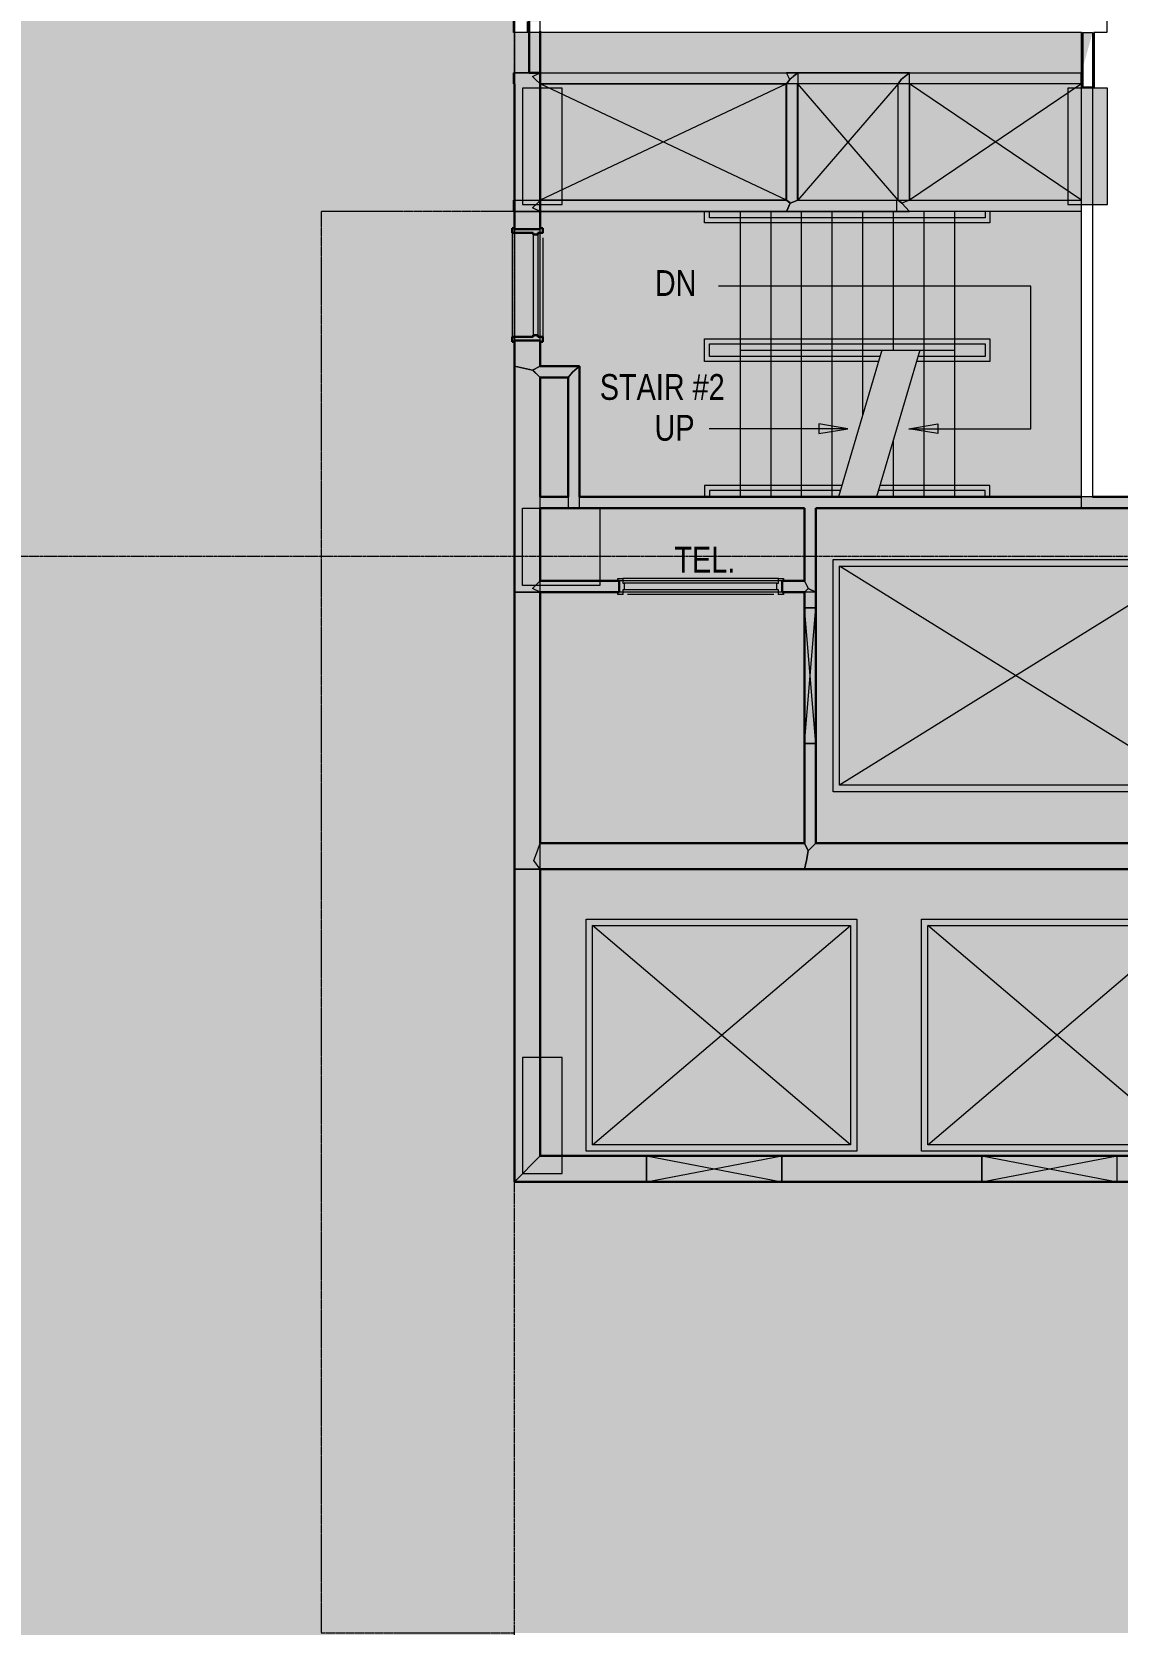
# Model space of a CAD drawing. Header units: inches. Extents: x -3744 to 107, y 238 to 2359.
# Drawn here: x -1227.5 to -890.7, y 1083.6 to 1577.6 of the extents above; entities that cross this region are included whole.
import ezdxf

# ---------------------------------------------------------------- set-up
doc = ezdxf.new("R2010")
doc.units = ezdxf.units.IN
doc.header["$MEASUREMENT"] = 0
doc.linetypes.add('IMPORT-CENTER2 _2_', pattern=[1.125, 0.75, -0.125, 0.125, -0.125])
doc.linetypes.add('IMPORT-HIDDEN4 _2_', pattern=[0.09375, 0.0625, -0.03125])
for name, color, linetype, lineweight in [('A-Anno-Bldg', 7, 'Continuous', 9), ('A-Bldg-Patt', 7, 'Continuous', 9), ('A-DETL-GENF', 92, 'Continuous', 9), ('A-DETL-THIN', 151, 'Continuous', 9), ('A-DOOR', 31, 'Continuous', 18), ('A-Flor-Evtr', 7, 'Continuous', 9), ('A-Flor-Strs-Exst', 7, 'Continuous', 9), ('A-Grid', 7, 'IMPORT-CENTER2 _2_', 9), ('A-WALL', 113, 'Continuous', 18), ('A-Wall-Bldg', 7, 'Continuous', 9), ('A-Wall-Open', 7, 'Continuous', 9), ('A-WALL-PATT', 111, 'Continuous', 18), ('core model_dwg', 8, 'Continuous', 9), ('I-WALL', 2, 'Continuous', 18)]:
    doc.layers.add(name, color=color, linetype=linetype, lineweight=lineweight)
doc.styles.add('Arial', font='arial.ttf', dxfattribs={"width": 0.8, "height": 8})

# ---------------------------------------------------------------- blocks, each defined once
blk = doc.blocks.new('Door - Double - Solid 2-V9-Level 05 RCP')
at = {"layer": 'A-DOOR', "lineweight": 9}
for p, q in [((-27.69, 1.84), (-27.69, 2.59)), ((-27.69, 2.59), (-26.19, 2.59)), ((-26.19, 2.59), (-26.06, 2.59)), ((-26.19, 2.59), (-26.19, 1.09)), ((-26.19, 1.09), (-25.69, 1.09)), ((-25.69, 1.09), (21.68, 1.09)), ((-25.69, 1.09), (-25.69, -0.91)), ((-24.69, 2.59), (20.68, 2.59)), ((21.68, -0.91), (21.68, 1.09)), ((21.68, 1.09), (22.18, 1.09)), ((22.05, 2.59), (22.18, 2.59)), ((22.18, 1.09), (22.18, 2.59)), ((22.18, 2.59), (23.68, 2.59)), ((23.68, 2.59), (23.68, 1.84)), ((-27.69, -2.41), (-27.69, -1.66)), ((-26.19, -2.41), (-27.69, -2.41)), ((-25.69, -0.91), (-26.19, -0.91)), ((-26.19, -0.91), (-26.19, -2.41)), ((-26.19, -2.41), (22.18, -2.41)), ((-25.69, -0.91), (21.68, -0.91)), ((22.18, -0.91), (21.68, -0.91)), ((22.18, -2.41), (22.18, -0.91)), ((23.68, -2.41), (22.18, -2.41)), ((23.68, -1.66), (23.68, -2.41))]:
    blk.add_line(p, q, dxfattribs=at)
blk = doc.blocks.new('Door - Single - Solid Door 3-7106579-Level 05 RCP')
at = {"layer": 'A-DOOR'}
h = blk.add_hatch(color=250, dxfattribs=at)
h.paths.add_polyline_path([(21.62, 4.09), (21.62, 4.84), (20.12, 4.84), (20.12, 3.34), (19.62, 3.34), (19.62, 1.84), (20.12, 1.84), (20.12, -4.66), (21.62, -4.66), (21.62, -3.91), (21.24, -3.91), (21.24, 4.09)], flags=0)
h.paths.add_polyline_path([(-11.63, 3.34), (-12.13, 3.34), (-12.13, 4.84), (-13.63, 4.84), (-13.63, 4.09), (-13.26, 4.09), (-13.26, -3.91), (-13.63, -3.91), (-13.63, -4.66), (-12.13, -4.66), (-12.13, 1.84), (-11.63, 1.84)], flags=0)
at = {"layer": 'A-DOOR', "color": 8, "lineweight": 30}
for p, q in [((-13.63, 4.09), (-13.63, 4.84)), ((-13.63, 4.84), (-12.13, 4.84)), ((-12.13, 4.84), (-12.13, 3.34)), ((-12.13, 3.34), (-11.63, 3.34)), ((-11.63, 1.84), (-12.13, 1.84)), ((-12.13, 1.84), (-12.13, -4.66)), ((-11.63, 3.34), (-11.63, 1.84)), ((19.62, 1.84), (19.62, 3.34)), ((19.62, 3.34), (20.12, 3.34)), ((20.12, 1.84), (19.62, 1.84)), ((20.12, 3.34), (20.12, 4.84)), ((20.12, 4.84), (21.62, 4.84)), ((20.12, -4.66), (20.12, 1.84)), ((21.62, 4.84), (21.62, 4.09)), ((-13.63, -4.66), (-13.63, -3.91)), ((-12.13, -4.66), (-13.63, -4.66)), ((21.62, -4.66), (20.12, -4.66)), ((21.62, -3.91), (21.62, -4.66))]:
    blk.add_line(p, q, dxfattribs=at)
at = {"layer": 'A-DOOR', "lineweight": 9}
for p, q in [((-12.13, 4.84), (-12.01, 4.84)), ((-11.63, 3.34), (19.62, 3.34)), ((-11.63, 1.84), (19.62, 1.84)), ((-10.63, 4.84), (20.12, 4.84)), ((-12.13, -4.66), (20.12, -4.66))]:
    blk.add_line(p, q, dxfattribs=at)
blk = doc.blocks.new('core model_dwg_24_SQ_COLUMN-V4-Level 05 RCP')
at = {"layer": 'A-Bldg-Patt'}
h = blk.add_hatch(color=256, dxfattribs=at)
h.paths.add_polyline_path([(12, 12), (12, 11.5), (-12, 11.5), (-12, 12), (7.5, 12)], flags=0)
h.paths.add_polyline_path([(7.5, -9.5), (12, -9.5), (12, -12), (-12, -12), (-12, -9.5)], flags=0)
blk.add_hatch(color=256, dxfattribs=at).paths.add_polyline_path([(-12, 11.5), (12, 11.5), (12, -9.5), (-12, -9.5)], flags=0)
at = {"layer": 'A-Wall-Bldg', "flags": 128}
blk.add_lwpolyline([(-12, -12), (12, -12), (12, 12), (-12, 12)], close=True, dxfattribs=at)
blk = doc.blocks.new('core model_dwg_1300 Eye - 5th Floor-6996771-Level 05 RCP')
at = {"layer": 'A-Anno-Bldg'}
blk.add_hatch(color=256, dxfattribs=at).paths.add_polyline_path([(-983.3, 1453), (-974.3, 1454.5), (-983.3, 1456)], flags=0)
at = {"layer": 'A-Bldg-Patt'}
for points in [[(-1069.72, 1524.13), (-1069.72, 1560.13), (-1075.22, 1560.13), (-1075.22, 1524.13), (-1071.09, 1524.13)], [(-1069.72, 1524.13), (-1062.97, 1524.13), (-1062.97, 1560.13), (-1069.72, 1560.13), (-1069.72, 1525.4)], [(-901.96, 1524.13), (-893.72, 1524.13), (-893.72, 1560.13), (-905.97, 1560.13), (-905.97, 1524.13)], [(-946.36, 1453), (-955.36, 1454.5), (-946.36, 1456)], [(-1062.97, 1223.4), (-1062.97, 1228.9), (-1069.72, 1228.9), (-1069.72, 1259.4), (-1075.22, 1259.4), (-1075.22, 1223.4)], [(-1064.74, 1228.9), (-1062.97, 1228.9), (-1062.97, 1259.4), (-1069.72, 1259.4), (-1069.72, 1228.9)]]:
    blk.add_hatch(color=256, dxfattribs=at).paths.add_polyline_path(points, flags=0)
at = {"layer": 'A-Anno-Bldg'}
for p, q in [((-974.3, 1454.5), (-1017.34, 1454.5)), ((-974.3, 1454.5), (-983.3, 1456)), ((-983.3, 1456), (-983.3, 1453)), ((-983.3, 1453), (-974.3, 1454.5))]:
    blk.add_line(p, q, dxfattribs=at)
at = {"layer": 'A-Bldg-Patt'}
for p, q in [((-993.3, 1561.47), (-1069.72, 1525.4)), ((-993.3, 1525.4), (-1069.72, 1561.47)), ((-958.7, 1561.47), (-989.8, 1525.4)), ((-958.7, 1525.4), (-989.8, 1561.47)), ((-901.83, 1561.47), (-955.2, 1525.4)), ((-901.83, 1525.4), (-955.2, 1561.47)), ((-955.36, 1454.5), (-946.36, 1456)), ((-946.36, 1453), (-955.36, 1454.5)), ((-946.36, 1456), (-946.36, 1453))]:
    blk.add_line(p, q, dxfattribs=at)
at = {"layer": 'A-Bldg-Patt', "flags": 128}
blk.add_lwpolyline([(-955.36, 1454.5), (-917.52, 1454.5), (-917.52, 1498.72), (-1014.44, 1498.72)], dxfattribs=at)
at = {"layer": 'A-Flor-Evtr'}
for p, q in [((-867.45, 1343.9), (-976.87, 1411.9)), ((-973.47, 1232.37), (-1053.47, 1300.37)), ((-869.47, 1232.37), (-949.47, 1300.37))]:
    blk.add_line(p, q, dxfattribs=at)
at = {"layer": 'A-Flor-Evtr', "flags": 128}
for points in [[(-865.45, 1413.9), (-865.45, 1341.9), (-978.87, 1341.9), (-978.87, 1413.9)], [(-971.47, 1302.37), (-971.47, 1230.37), (-1055.47, 1230.37), (-1055.47, 1302.37)], [(-867.47, 1302.37), (-867.47, 1230.37), (-951.47, 1230.37), (-951.47, 1302.37)]]:
    blk.add_lwpolyline(points, close=True, dxfattribs=at)
for points in [[(-867.45, 1411.9), (-867.45, 1343.9), (-976.87, 1343.9), (-976.87, 1411.9), (-867.45, 1411.9), (-976.87, 1343.9)], [(-1053.47, 1232.37), (-973.47, 1300.37), (-973.47, 1232.37), (-1053.47, 1232.37), (-1053.47, 1300.37), (-973.47, 1300.37)], [(-949.47, 1232.37), (-869.47, 1300.37), (-869.47, 1232.37), (-949.47, 1232.37), (-949.47, 1300.37), (-869.47, 1300.37)]]:
    blk.add_lwpolyline(points, dxfattribs=at)
at = {"layer": 'A-Flor-Strs-Exst'}
for p, q in [((-1007.72, 1521.9), (-1007.72, 1433.4)), ((-998.22, 1521.9), (-998.22, 1433.4)), ((-988.72, 1521.9), (-988.72, 1433.4)), ((-979.22, 1521.9), (-979.22, 1433.4)), ((-969.72, 1521.9), (-969.72, 1458.53)), ((-960.22, 1521.9), (-960.22, 1478.9)), ((-950.72, 1521.9), (-950.72, 1433.4)), ((-941.22, 1521.9), (-941.22, 1433.4)), ((-1007.72, 1478.9), (-941.22, 1478.9)), ((-963.69, 1478.9), (-977.15, 1433.4)), ((-951.98, 1478.9), (-965.43, 1433.4)), ((-960.22, 1451.03), (-960.22, 1433.4))]:
    blk.add_line(p, q, dxfattribs=at)
at = {"layer": 'A-Flor-Strs-Exst', "flags": 128}
for points in [[(-930.22, 1521.9), (-930.22, 1518.4), (-1018.72, 1518.4), (-1018.72, 1521.9)], [(-931.72, 1521.9), (-931.72, 1519.9), (-1017.22, 1519.9), (-1017.22, 1521.9)], [(-964.73, 1475.4), (-1018.72, 1475.4), (-1018.72, 1482.4), (-930.22, 1482.4), (-930.22, 1475.4), (-953.01, 1475.4)], [(-964.28, 1476.9), (-1017.22, 1476.9), (-1017.22, 1480.9), (-931.72, 1480.9), (-931.72, 1476.9), (-952.57, 1476.9)], [(-976.11, 1436.9), (-1018.72, 1436.9), (-1018.72, 1433.4)], [(-976.55, 1435.4), (-1017.22, 1435.4), (-1017.22, 1433.4)], [(-931.72, 1433.4), (-931.72, 1435.4), (-964.84, 1435.4)], [(-930.22, 1433.4), (-930.22, 1436.9), (-964.39, 1436.9)]]:
    blk.add_lwpolyline(points, dxfattribs=at)
at = {"layer": 'A-Grid'}
for p, q in [((-1077.72, 255.74), (-1077.72, 2341.04)), ((-193.7, 1414.9), (-3725.57, 1414.9))]:
    blk.add_line(p, q, dxfattribs=at)
at = {"layer": 'A-Wall-Bldg'}
for p, q in [((-1069.72, 1561.47), (-993.3, 1561.47)), ((-987.72, 1407.32), (-1069.72, 1407.32))]:
    blk.add_line(p, q, dxfattribs=at)
at = {"layer": 'A-Wall-Bldg', "flags": 128}
for points in [[(-1069.72, 1228.9), (-1069.72, 1317.9), (-1069.72, 1403.82), (-1069.72, 1470.4), (-1061.08, 1470.4), (-1061.08, 1429.9), (-1057.58, 1429.9), (-1057.58, 1473.9), (-1069.72, 1473.9), (-1069.72, 1521.9), (-1069.72, 1564.97), (-1069.72, 1696.15), (-717.72, 1696.15), (-717.72, 1708.15), (-1069.72, 1708.15), (-1069.72, 1762.15), (-717.72, 1762.15), (-717.72, 1774.15), (-1077.72, 1774.15), (-1077.72, 1708.15)], [(-1077.72, 1708.15), (-1077.72, 1564.97), (-1077.72, 1521.9), (-1077.72, 1473.9), (-1077.72, 1403.82), (-1077.72, 1317.9), (-1077.72, 1220.9), (-1036.72, 1220.9), (-1036.72, 1228.9), (-1069.72, 1228.9)], [(-1069.72, 1564.97), (-989.8, 1564.97), (-989.8, 1525.4), (-958.7, 1525.4), (-958.7, 1561.47), (-993.3, 1561.47), (-993.3, 1525.4), (-1069.72, 1525.4)], [(-955.2, 1525.4), (-955.2, 1564.97), (-993.3, 1564.97)], [(-1069.72, 1521.9), (-993.3, 1521.9), (-955.2, 1521.9)], [(-1069.72, 1317.9), (-987.72, 1317.9), (-850.72, 1317.9), (-850.72, 1259.4), (-847.22, 1259.4), (-847.22, 1223.4), (-859.47, 1223.4), (-859.47, 1259.4), (-847.22, 1259.4), (-847.22, 1317.9), (-847.22, 1429.9), (-850.72, 1429.9), (-850.72, 1325.9), (-984.22, 1325.9), (-984.22, 1356.9)], [(-987.72, 1403.82), (-987.72, 1398.9), (-984.22, 1398.9), (-984.22, 1403.82), (-1069.72, 1403.82)], [(-984.22, 1356.9), (-987.72, 1356.9), (-987.72, 1325.9), (-1069.72, 1325.9)]]:
    blk.add_lwpolyline(points, dxfattribs=at)
for points in [[(-1062.97, 1560.13), (-1075.22, 1560.13), (-1075.22, 1524.13), (-1062.97, 1524.13)], [(-893.72, 1560.13), (-905.97, 1560.13), (-905.97, 1524.13), (-893.72, 1524.13)], [(-1062.97, 1259.4), (-1075.22, 1259.4), (-1075.22, 1223.4), (-1062.97, 1223.4)], [(-994.72, 1228.9), (-994.72, 1220.9), (-932.72, 1220.9), (-932.72, 1228.9)]]:
    blk.add_lwpolyline(points, close=True, dxfattribs=at)
at = {"layer": 'A-Wall-Bldg', "linetype": 'IMPORT-HIDDEN4 _2_', "flags": 128}
blk.add_lwpolyline([(-1077.72, 1521.9), (-1137.72, 1521.9), (-1137.72, 1080.9), (-1077.72, 1080.9)], dxfattribs=at)
at = {"layer": 'A-Wall-Open'}
for p, q in [((-987.72, 1398.9), (-987.72, 1356.9)), ((-994.72, 1220.9), (-1036.72, 1220.9)), ((-890.72, 1220.9), (-932.72, 1220.9))]:
    blk.add_line(p, q, dxfattribs=at)
at = {"layer": 'A-Wall-Open', "flags": 128}
for points in [[(-984.22, 1356.9), (-987.72, 1398.9), (-984.22, 1398.9), (-984.22, 1356.9), (-987.72, 1356.9), (-984.22, 1398.9)], [(-1036.72, 1228.9), (-994.72, 1220.9), (-994.72, 1228.9), (-1036.72, 1228.9), (-1036.72, 1220.9), (-994.72, 1228.9)], [(-932.72, 1228.9), (-890.72, 1220.9), (-890.72, 1228.9), (-932.72, 1228.9), (-932.72, 1220.9), (-890.72, 1228.9)]]:
    blk.add_lwpolyline(points, dxfattribs=at)
at = {"layer": 'A-WALL-PATT', "color": 7, "lineweight": 9}
for p, q in [((-1036.72, 1228.9), (-1036.72, 1220.9)), ((-994.72, 1220.9), (-994.72, 1228.9)), ((-932.72, 1228.9), (-932.72, 1220.9))]:
    blk.add_line(p, q, dxfattribs=at)
at = {"layer": 'A-WALL-PATT', "color": 7, "lineweight": 9, "flags": 128}
for points in [[(-1069.72, 1561.47), (-1071.16, 1562.89), (-1072.09, 1563.8), (-1069.72, 1564.97), (-1071.38, 1564.97), (-1077.72, 1564.97), (-1069.72, 1564.97)], [(-993.3, 1561.47), (-992.32, 1562.89), (-992.14, 1563.04), (-989.8, 1564.97), (-991.22, 1563.8), (-992.32, 1562.89), (-993.3, 1561.47), (-992.32, 1562.89), (-993.3, 1564.97)], [(-958.7, 1561.47), (-957.72, 1562.89), (-957.53, 1563.04), (-955.2, 1564.97), (-957.72, 1562.89), (-958.7, 1561.47)], [(-1069.72, 1521.9), (-1072.09, 1523.06), (-1070.61, 1524.52), (-1069.72, 1525.4)], [(-955.2, 1525.4), (-957.53, 1524.52), (-957.72, 1524.66), (-958.7, 1525.4), (-957.53, 1524.52), (-955.2, 1521.9)], [(-1057.58, 1429.9), (-1059.77, 1429.9), (-1061.08, 1429.9)], [(-1069.72, 1403.82), (-1077.72, 1403.82), (-1072.09, 1403.82), (-1069.72, 1403.82), (-1072.09, 1404.99), (-1069.72, 1407.32)], [(-987.72, 1407.32), (-986.61, 1404.99), (-984.22, 1403.82), (-986.61, 1404.99), (-987.72, 1403.82)], [(-984.22, 1398.9), (-986.61, 1398.9), (-987.72, 1398.9)], [(-987.72, 1356.9), (-986.55, 1356.9), (-984.22, 1356.9)], [(-1069.72, 1317.9), (-1077.72, 1317.9), (-1069.72, 1317.9), (-1071.72, 1320.56), (-1070.61, 1323.52), (-1069.72, 1325.9)]]:
    blk.add_lwpolyline(points, dxfattribs=at)
for points in [[(-1072.09, 1521.9), (-1069.72, 1521.9), (-1077.72, 1521.9)], [(-992.14, 1524.52), (-989.8, 1525.4), (-992.14, 1524.52), (-992.32, 1524.66), (-993.3, 1525.4), (-992.14, 1524.52), (-992.79, 1523.06), (-993.3, 1521.9)], [(-1072.09, 1472.73), (-1069.72, 1470.4), (-1071.41, 1472.06), (-1072.09, 1472.73), (-1069.72, 1473.9), (-1072.09, 1472.73), (-1077.72, 1473.9)], [(-1058.97, 1472.73), (-1059.77, 1472.06), (-1061.08, 1470.4), (-1059.77, 1472.06), (-1057.58, 1473.9)], [(-987.16, 1320.56), (-986.55, 1323.52), (-984.22, 1325.9), (-986.55, 1323.52), (-987.72, 1325.9), (-986.55, 1323.52), (-987.16, 1320.56), (-987.72, 1317.9)], [(-1069.72, 1228.9), (-1077.72, 1220.9)]]:
    blk.add_lwpolyline(points, close=True, dxfattribs=at)
at = {"extrusion": (0, 0, -1), "zscale": -1, "rotation": 180}
blk.add_blockref('core model_dwg_24_SQ_COLUMN-V4-Level 05 RCP', (1063.22, 1417.9), dxfattribs=at)
at = {"layer": 'A-Anno-Bldg', "char_height": 8, "line_spacing_factor": 0.941778, "style": 'Arial'}
for s, insert, width, attachment_point in [('DN', (-1027.72, 1503.71), 15.2784, 2), ('STAIR #2', (-1031.88, 1471.47), 45.8352, 2), ('UP', (-1021.84, 1458.8), 14.6908, 3), ('TEL.', (-1018.65, 1417.9), 22.3299, 2)]:
    blk.add_mtext(s, dxfattribs=dict(at, insert=insert, width=width, attachment_point=attachment_point))
blk = doc.blocks.new('core model_dwg-6996768-Level 05 RCP')
blk.add_blockref('core model_dwg_1300 Eye - 5th Floor-6996771-Level 05 RCP', (0, 0))

msp = doc.modelspace()

# ---------------------------------------------------------------- hatches: boundary and pattern name
at = {"layer": 'A-DETL-GENF'}
h = msp.add_hatch(color=9, dxfattribs=at)
h.paths.add_polyline_path([(17.53, 364.9), (17.53, 682.08), (1.53, 682.08), (1.53, 699.9), (-11.09, 699.9), (-11.09, 723.9), (1.53, 723.9), (1.53, 741.71), (17.53, 741.71), (17.53, 1043.71), (-295.09, 1043.71), (-295.09, 1026.58), (-295.24, 1026.23), (-295.59, 1026.08), (-336.59, 1026.08), (-336.59, 1010.58), (-367.41, 1010.58), (-367.41, 1041.58), (-352.09, 1041.58), (-352.09, 1083.08), (-334.47, 1083.08), (-334.47, 1325.08), (-350.47, 1325.08), (-350.47, 1342.9), (-363.09, 1342.9), (-363.09, 1366.9), (-350.47, 1366.9), (-350.47, 1384.71), (-334.47, 1384.71), (-334.47, 1685.08), (-350.47, 1685.08), (-350.47, 1702.9), (-363.09, 1702.9), (-363.09, 1726.9), (-350.47, 1726.9), (-350.47, 1744.71), (-334.47, 1744.71), (-334.47, 2045.08), (-350.47, 2045.08), (-350.47, 2067.08), (-364.09, 2067.08), (-364.09, 2080.71), (-387.53, 2080.71), (-387.53, 2096.71), (-687.9, 2096.71), (-687.9, 2080.71), (-705.72, 2080.71), (-705.72, 2068.08), (-729.72, 2068.08), (-729.72, 2080.71), (-747.53, 2080.71), (-747.53, 2096.71), (-1047.9, 2096.71), (-1047.9, 2080.71), (-1065.72, 2080.71), (-1065.72, 2068.08), (-1089.72, 2068.08), (-1089.72, 2080.71), (-1107.53, 2080.71), (-1107.53, 2096.71), (-1414.47, 2096.71), (-1414.47, 2080.71), (-1437.9, 2080.71), (-1437.9, 2061.08), (-1467.53, 2061.08), (-1467.53, 1854.9), (-2127.9, 1854.9), (-2127.9, 2061.08), (-2157.53, 2061.08), (-2157.53, 2080.71), (-2180.97, 2080.71), (-2180.97, 2096.71), (-2487.9, 2096.71), (-2487.9, 2080.71), (-2505.72, 2080.71), (-2505.72, 2068.08), (-2529.72, 2068.08), (-2529.72, 2080.71), (-2547.53, 2080.71), (-2547.53, 2096.71), (-2860.09, 2096.71), (-2860.09, 2260.21), (-3613.29, 2260.21), (-3613.29, 1886.27), (-3565.29, 1886.27), (-3565.29, 1702.15), (-3538.29, 1702.15), (-3538.29, 1641.65), (-3565.29, 1641.65), (-3565.29, 1462.15), (-3538.29, 1462.15), (-3538.29, 1401.65), (-3565.29, 1401.65), (-3565.29, 1222.15), (-3538.29, 1222.15), (-3538.29, 1161.65), (-3565.29, 1161.65), (-3565.29, 982.15), (-3538.29, 982.15), (-3538.29, 921.65), (-3565.29, 921.65), (-3565.29, 737.52), (-3613.29, 737.52), (-3613.29, 364.9), (-3212.09, 364.9), (-3212.09, 412.9), (-3027.97, 412.9), (-3027.97, 439.9), (-2967.47, 439.9), (-2967.47, 412.9), (-2787.97, 412.9), (-2787.97, 439.9), (-2727.47, 439.9), (-2727.47, 412.9), (-2547.97, 412.9), (-2547.97, 439.9), (-2487.47, 439.9), (-2487.47, 412.9), (-2307.97, 412.9), (-2307.97, 439.9), (-2247.47, 439.9), (-2247.47, 412.9), (-2067.97, 412.9), (-2067.97, 439.9), (-2007.47, 439.9), (-2007.47, 412.9), (-1827.97, 412.9), (-1827.97, 439.9), (-1767.47, 439.9), (-1767.47, 412.9), (-1587.97, 412.9), (-1587.97, 439.9), (-1527.47, 439.9), (-1527.47, 412.9), (-1347.97, 412.9), (-1347.97, 439.9), (-1287.47, 439.9), (-1287.47, 412.9), (-1107.97, 412.9), (-1107.97, 439.9), (-1047.47, 439.9), (-1047.47, 412.9), (-867.97, 412.9), (-867.97, 439.9), (-807.47, 439.9), (-807.47, 412.9), (-627.97, 412.9), (-627.97, 439.9), (-567.47, 439.9), (-567.47, 412.9), (-383.34, 412.9), (-383.34, 364.9), (13.03, 364.9)], flags=0)
h.paths.add_polyline_path([(-3584.77, 369.4), (-3608.77, 369.4), (-3608.77, 393.4), (-3584.77, 393.4)], flags=0)
h.paths.add_polyline_path([(-10.97, 376.27), (-10.97, 400.27), (13.03, 400.27), (13.03, 376.27), (1.53, 376.27)], flags=0)
h.paths.add_polyline_path([(-345.72, 378.52), (-369.72, 378.52), (-369.72, 429.9), (-345.72, 429.9), (-345.72, 408.39)], flags=0)
h.paths.add_polyline_path([(-3225.72, 378.52), (-3249.72, 378.52), (-3249.72, 429.9), (-3225.72, 429.9), (-3225.72, 386.17)], flags=0)
h.paths.add_polyline_path([(-3548.29, 699.9), (-3599.66, 699.9), (-3599.66, 723.9), (-3548.29, 723.9), (-3548.29, 714.95)], flags=0)
h.paths.add_polyline_path([(-354.98, 778.9), (-369.72, 778.9), (-369.72, 802.9), (-345.72, 802.9), (-345.72, 778.9)], flags=0)
h.paths.add_polyline_path([(-741.72, 778.9), (-741.72, 802.9), (-717.72, 802.9), (-717.72, 778.9)], flags=0)
h.paths.add_polyline_path([(-1545.72, 778.9), (-1569.72, 778.9), (-1569.72, 802.9), (-1545.72, 802.9)], flags=0)
h.paths.add_polyline_path([(-1809.72, 778.9), (-1809.72, 802.9), (-1785.72, 802.9), (-1785.72, 778.9)], flags=0)
h.paths.add_polyline_path([(-1321.72, 778.9), (-1321.72, 802.9), (-1297.72, 802.9), (-1297.72, 778.9)], flags=0)
h.paths.add_polyline_path([(-1069.72, 778.9), (-1077.72, 778.9), (-1077.72, 802.9), (-1053.72, 802.9), (-1053.72, 778.9)], flags=0)
h.paths.add_polyline_path([(-2517.72, 778.9), (-2541.72, 778.9), (-2541.72, 802.9), (-2517.72, 802.9)], flags=0)
h.paths.add_polyline_path([(-2853.72, 778.9), (-2877.72, 778.9), (-2877.72, 802.9), (-2853.72, 802.9)], flags=0)
h.paths.add_polyline_path([(-2297.72, 778.9), (-2297.72, 802.9), (-2273.72, 802.9), (-2273.72, 778.9)], flags=0)
h.paths.add_polyline_path([(-2025.72, 778.9), (-2049.72, 778.9), (-2049.72, 802.9), (-2025.72, 802.9)], flags=0)
h.paths.add_polyline_path([(-3187.97, 778.9), (-3211.97, 778.9), (-3211.97, 802.9), (-3187.97, 802.9)], flags=0)
h.paths.add_polyline_path([(-759.08, 941.4), (-874.86, 941.4), (-874.86, 965.4), (-1077.72, 965.4), (-1077.72, 1080.9), (-717.72, 1080.9), (-717.72, 941.4), (-745.22, 941.4)], flags=0)
h.paths.add_polyline_path([(-2850.22, 941.4), (-2877.72, 941.4), (-2877.72, 1015.27), (-2878.47, 1015.27), (-2878.47, 1016.77), (-2876.97, 1016.77), (-2876.97, 1017.27), (-2875.47, 1017.27), (-2875.47, 1016.77), (-2873.47, 1016.77), (-2873.47, 1015.27), (-2874.22, 1015.27), (-2874.22, 1012.9), (-2850.22, 1012.9), (-2850.22, 988.9), (-2874.22, 988.9), (-2874.22, 944.9), (-2748.22, 944.9), (-2748.22, 1072.9), (-2874.22, 1072.9), (-2874.22, 1054.52), (-2873.47, 1054.52), (-2873.47, 1053.02), (-2875.47, 1053.02), (-2875.47, 1052.52), (-2876.97, 1052.52), (-2876.97, 1053.02), (-2878.47, 1053.02), (-2878.47, 1054.52), (-2877.72, 1054.52), (-2877.72, 1080.9), (-2517.72, 1080.9), (-2517.72, 941.4), (-2748.22, 941.4)], flags=0)
h.paths.add_polyline_path([(-759.08, 944.9), (-721.22, 944.9), (-721.22, 988.9), (-745.22, 988.9), (-745.22, 1012.9), (-721.22, 1012.9), (-721.22, 1077.4), (-1062.97, 1077.4), (-1062.97, 1042.4), (-1065.72, 1042.4), (-1065.72, 1003.9), (-1062.97, 1003.9), (-1062.97, 977.4), (-859.47, 977.4), (-859.47, 981.15), (-847.22, 981.15), (-847.22, 945.15), (-859.47, 945.15), (-859.47, 965.4), (-871.36, 965.4), (-871.36, 944.9), (-847.22, 944.9)], flags=0)
h.paths.add_polyline_path([(-2541.72, 944.9), (-2529.72, 944.9), (-2529.72, 967.9), (-2532.47, 967.9), (-2532.47, 972.4), (-2735.97, 972.4), (-2735.97, 945.15), (-2736.22, 945.15), (-2736.22, 944.9), (-2735.97, 944.9)], flags=0)
h.paths.add_polyline_path([(-2735.97, 975.9), (-2532.47, 975.9), (-2532.47, 1003.9), (-2529.72, 1003.9), (-2529.72, 1042.4), (-2532.47, 1042.4), (-2532.47, 1072.9), (-2735.97, 1072.9), (-2735.97, 1036.9), (-2736.22, 1036.9), (-2736.22, 981.15), (-2735.97, 981.15)], flags=0)
h.paths.add_polyline_path([(-1297.72, 1012.9), (-1321.72, 1012.9), (-1321.72, 1036.9), (-1297.72, 1036.9)], flags=0)
h.paths.add_polyline_path([(-1.41, 1013.9), (-10.97, 1013.9), (-10.97, 1037.9), (13.03, 1037.9), (13.03, 1013.9), (1.53, 1013.9)], flags=0)
h.paths.add_polyline_path([(-1809.72, 1018.9), (-1809.72, 1042.9), (-1785.72, 1042.9), (-1785.72, 1018.9)], flags=0)
h.paths.add_polyline_path([(-2289.72, 1018.9), (-2289.72, 1042.9), (-2265.72, 1042.9), (-2265.72, 1018.9), (-2273.72, 1018.9)], flags=0)
h.paths.add_polyline_path([(-1545.72, 1018.9), (-1569.72, 1018.9), (-1569.72, 1042.9), (-1545.72, 1042.9)], flags=0)
h.paths.add_polyline_path([(-2049.72, 1018.9), (-2049.72, 1042.9), (-2025.72, 1042.9), (-2025.72, 1018.9)], flags=0)
h.paths.add_polyline_path([(-3187.97, 1018.9), (-3211.97, 1018.9), (-3211.97, 1042.9), (-3187.97, 1042.9)], flags=0)
h.paths.add_polyline_path([(-859.47, 1036.9), (-859.47, 1072.9), (-847.22, 1072.9), (-847.22, 1036.9)], flags=0)
h.paths.add_polyline_path([(-1069.72, 1561.47), (-1069.72, 1560.13), (-1062.97, 1560.13), (-1062.97, 1524.13), (-1069.72, 1524.13), (-1069.72, 1522.23), (-1077.72, 1521.91), (-1077.72, 1561.47), (-1073.22, 1561.47)], flags=0)
h.paths.add_polyline_path([(-1069.72, 1564.97), (-901.83, 1564.97), (-901.83, 1577.4), (-1069.72, 1577.4), (-1069.72, 1570.4)], flags=0)
h.paths.add_polyline_path([(-721.22, 1228.9), (-721.22, 1233.65), (-717.72, 1233.65), (-717.72, 1228.9)], flags=0)
h.paths.add_polyline_path([(-859.47, 1220.9), (-1077.72, 1220.9), (-1077.72, 1481.52), (-1078.47, 1481.52), (-1078.47, 1483.02), (-1071.97, 1483.02), (-1071.97, 1483.52), (-1070.47, 1483.52), (-1070.47, 1483.02), (-1068.97, 1483.02), (-1068.97, 1481.52), (-1069.72, 1481.52), (-1069.72, 1473.9), (-1057.58, 1473.9), (-1057.58, 1433.4), (-901.83, 1433.4), (-901.83, 1524.13), (-905.97, 1524.13), (-905.97, 1560.13), (-901.83, 1560.13), (-901.83, 1561.47), (-1069.72, 1561.47), (-1069.72, 1564.97), (-1073.22, 1564.97), (-1073.22, 1577.4), (-1078.08, 1577.4), (-1078.08, 1708.15), (-1075.22, 1708.15), (-1075.22, 1744.15), (-1062.97, 1744.15), (-1062.97, 1708.15), (-732.47, 1708.15), (-732.47, 1744.15), (-720.22, 1744.15), (-720.22, 1708.15), (-717.72, 1708.15), (-717.72, 1429.9), (-733.72, 1429.9), (-733.72, 1387.9), (-717.72, 1387.9), (-717.72, 1379.65), (-721.22, 1379.65), (-721.22, 1384.4), (-752.72, 1384.4), (-752.72, 1348.4), (-721.22, 1348.4), (-721.22, 1353.15), (-717.72, 1353.15), (-717.72, 1272.15), (-721.22, 1272.15), (-721.22, 1275.15), (-756.22, 1275.15), (-756.22, 1429.9), (-847.22, 1429.9), (-847.22, 1228.9), (-721.22, 1228.9), (-721.22, 1220.9), (-847.22, 1220.9)], flags=0)
h.paths.add_polyline_path([(-2612.35, 1220.9), (-2877.72, 1220.9), (-2877.72, 1233.27), (-2878.47, 1233.27), (-2878.47, 1234.77), (-2876.47, 1234.77), (-2876.47, 1235.27), (-2874.97, 1235.27), (-2874.97, 1234.77), (-2873.47, 1234.77), (-2873.47, 1233.27), (-2874.22, 1233.27), (-2874.22, 1228.9), (-2748.22, 1228.9), (-2748.22, 1419.9), (-2839.22, 1419.9), (-2839.22, 1275.15), (-2874.22, 1275.15), (-2874.22, 1272.52), (-2873.47, 1272.52), (-2873.47, 1271.02), (-2874.97, 1271.02), (-2874.97, 1270.52), (-2876.47, 1270.52), (-2876.47, 1271.02), (-2878.47, 1271.02), (-2878.47, 1272.52), (-2877.72, 1272.52), (-2877.72, 1352.77), (-2878.47, 1352.77), (-2878.47, 1354.27), (-2876.97, 1354.27), (-2876.97, 1354.77), (-2875.47, 1354.77), (-2875.47, 1354.27), (-2873.47, 1354.27), (-2873.47, 1352.77), (-2874.22, 1352.77), (-2874.22, 1348.4), (-2842.72, 1348.4), (-2842.72, 1384.4), (-2874.22, 1384.4), (-2874.22, 1380.02), (-2873.47, 1380.02), (-2873.47, 1378.52), (-2875.47, 1378.52), (-2875.47, 1378.02), (-2876.97, 1378.02), (-2876.97, 1378.52), (-2878.47, 1378.52), (-2878.47, 1380.02), (-2877.72, 1380.02), (-2877.72, 1387.9), (-2861.72, 1387.9), (-2861.72, 1429.9), (-2877.72, 1429.9), (-2877.72, 1566.27), (-2878.47, 1566.27), (-2878.47, 1567.77), (-2877.72, 1567.77), (-2877.72, 1604.02), (-2878.47, 1604.02), (-2878.47, 1605.52), (-2877.72, 1605.52), (-2877.72, 1652.52), (-2878.47, 1652.52), (-2878.47, 1654.02), (-2877.72, 1654.02), (-2877.72, 1690.27), (-2878.47, 1690.27), (-2878.47, 1691.77), (-2877.72, 1691.77), (-2877.72, 1788.15), (-2517.72, 1788.15), (-2517.72, 1517.52), (-2516.97, 1517.52), (-2516.97, 1516.02), (-2523.47, 1516.02), (-2523.47, 1515.52), (-2524.97, 1515.52), (-2524.97, 1516.02), (-2526.47, 1516.02), (-2526.47, 1517.52), (-2525.72, 1517.52), (-2525.72, 1521.9), (-2693.6, 1521.9), (-2693.6, 1433.4), (-2537.85, 1433.4), (-2537.85, 1473.9), (-2525.72, 1473.9), (-2525.72, 1478.27), (-2526.47, 1478.27), (-2526.47, 1479.77), (-2524.97, 1479.77), (-2524.97, 1480.27), (-2523.47, 1480.27), (-2523.47, 1479.77), (-2516.97, 1479.77), (-2516.97, 1478.27), (-2517.72, 1478.27), (-2517.72, 1393.19), (-2516.97, 1393.19), (-2516.97, 1391.69), (-2518.47, 1391.69), (-2518.47, 1391.19), (-2519.97, 1391.19), (-2519.97, 1391.69), (-2526.47, 1391.69), (-2526.47, 1393.19), (-2525.72, 1393.19), (-2525.72, 1403.82), (-2549.78, 1403.82), (-2549.78, 1403.07), (-2551.28, 1403.07), (-2551.28, 1404.57), (-2551.78, 1404.57), (-2551.78, 1406.57), (-2551.28, 1406.57), (-2551.28, 1408.07), (-2549.78, 1408.07), (-2549.78, 1407.32), (-2544.72, 1407.32), (-2544.72, 1429.4), (-2544.22, 1429.4), (-2544.22, 1429.9), (-2607.72, 1429.9), (-2607.72, 1407.32), (-2601.15, 1407.32), (-2601.15, 1408.07), (-2599.65, 1408.07), (-2599.65, 1406.57), (-2599.15, 1406.57), (-2599.15, 1404.57), (-2599.65, 1404.57), (-2599.65, 1403.07), (-2601.15, 1403.07), (-2601.15, 1403.82), (-2607.72, 1403.82), (-2607.72, 1325.9), (-2525.72, 1325.9), (-2525.72, 1353.94), (-2526.47, 1353.94), (-2526.47, 1355.44), (-2519.97, 1355.44), (-2519.97, 1355.94), (-2518.47, 1355.94), (-2518.47, 1355.44), (-2516.97, 1355.44), (-2516.97, 1353.94), (-2517.72, 1353.94), (-2517.72, 1220.9), (-2529.72, 1220.9)], flags=0)
h.paths.add_polyline_path([(-2612.35, 1228.9), (-2532.47, 1228.9), (-2532.47, 1259.4), (-2525.72, 1259.4), (-2525.72, 1317.9), (-2744.72, 1317.9), (-2744.72, 1259.4), (-2735.97, 1259.4), (-2735.97, 1228.9), (-2693.6, 1228.9)], flags=0)
h.paths.add_polyline_path([(-859.47, 1228.9), (-859.47, 1259.4), (-850.72, 1259.4), (-850.72, 1317.9), (-1069.72, 1317.9), (-1069.72, 1259.4), (-1062.97, 1259.4), (-1062.97, 1228.9), (-901.83, 1228.9)], flags=0)
h.paths.add_polyline_path([(-745.61, 1287.4), (-721.22, 1287.4), (-721.22, 1344.9), (-752.72, 1344.9), (-752.72, 1287.4)], flags=0)
h.paths.add_polyline_path([(-2874.22, 1287.4), (-2842.72, 1287.4), (-2842.72, 1344.9), (-2874.22, 1344.9), (-2874.22, 1298.39)], flags=0)
h.paths.add_polyline_path([(-2693.6, 1325.9), (-2611.22, 1325.9), (-2611.22, 1429.9), (-2711.12, 1429.9), (-2711.12, 1417.65), (-2744.72, 1417.65), (-2744.72, 1325.9), (-2695.35, 1325.9)], flags=0)
h.paths.add_polyline_path([(-994.65, 1325.9), (-987.72, 1325.9), (-987.72, 1403.82), (-994.65, 1403.82), (-994.65, 1407.32), (-987.72, 1407.32), (-987.72, 1429.9), (-1051.22, 1429.9), (-1051.22, 1407.32), (-1045.28, 1407.32), (-1045.28, 1403.82), (-1069.72, 1403.82), (-1069.72, 1325.9), (-995.91, 1325.9)], flags=0)
h.paths.add_polyline_path([(-850.72, 1325.9), (-850.72, 1417.65), (-884.31, 1417.65), (-884.31, 1429.9), (-984.22, 1429.9), (-984.22, 1325.9), (-851.19, 1325.9)], flags=0)
h.paths.add_polyline_path([(-752.72, 1387.9), (-737.22, 1387.9), (-737.22, 1429.9), (-752.72, 1429.9), (-752.72, 1423.9), (-742.14, 1423.9), (-742.14, 1405.9), (-752.72, 1405.9), (-752.72, 1391.29)], flags=0)
h.paths.add_polyline_path([(-2842.72, 1387.9), (-2842.72, 1405.9), (-2853.29, 1405.9), (-2853.29, 1423.9), (-2842.72, 1423.9), (-2842.72, 1429.9), (-2858.22, 1429.9), (-2858.22, 1387.9), (-2853.29, 1387.9)], flags=0)
h.paths.add_polyline_path([(-1461.72, 1402.9), (-1461.72, 1426.9), (-1437.72, 1426.9), (-1437.72, 1402.9)], flags=0)
h.paths.add_polyline_path([(-2133.53, 1402.9), (-2157.53, 1402.9), (-2157.53, 1426.9), (-2133.53, 1426.9)], flags=0)
h.paths.add_polyline_path([(-1785.72, 1402.9), (-1809.72, 1402.9), (-1809.72, 1426.9), (-1785.72, 1426.9)], flags=0)
h.paths.add_polyline_path([(-3211.97, 1402.9), (-3211.97, 1426.9), (-3187.97, 1426.9), (-3187.97, 1402.9)], flags=0)
h.paths.add_polyline_path([(-2839.22, 1423.4), (-2748.22, 1423.4), (-2748.22, 1429.9), (-2839.22, 1429.9)], flags=0)
h.paths.add_polyline_path([(-2525.72, 1433.4), (-2525.72, 1470.4), (-2534.35, 1470.4), (-2534.35, 1433.4), (-2526.47, 1433.4)], flags=0)
h.paths.add_polyline_path([(-1069.72, 1433.4), (-1061.08, 1433.4), (-1061.08, 1470.4), (-1069.72, 1470.4), (-1069.72, 1434.01)], flags=0)
h.paths.add_polyline_path([(-1071.97, 1514.77), (-1071.97, 1515.27), (-1078.47, 1515.27), (-1078.47, 1516.77), (-1077.72, 1516.77), (-1077.72, 1521.9), (-1069.72, 1521.9), (-1069.72, 1516.77), (-1068.97, 1516.77), (-1068.97, 1515.27), (-1070.47, 1515.27), (-1070.47, 1514.77)], flags=0)
h.paths.add_polyline_path([(-2689.47, 1525.4), (-2640.23, 1525.4), (-2640.23, 1561.47), (-2693.6, 1561.47), (-2693.6, 1560.13), (-2689.47, 1560.13)], flags=0)
h.paths.add_polyline_path([(-2532.47, 1525.4), (-2532.47, 1560.13), (-2525.72, 1560.13), (-2525.72, 1561.47), (-2602.12, 1561.47), (-2602.12, 1525.4), (-2535.72, 1525.4)], flags=0)
h.paths.add_polyline_path([(-2605.62, 1525.4), (-2605.62, 1561.47), (-2636.73, 1561.47), (-2636.73, 1525.4), (-2612.35, 1525.4)], flags=0)
h.paths.add_polyline_path([(-2596.47, 1564.97), (-2525.72, 1564.97), (-2525.72, 1577.9), (-2693.6, 1577.9), (-2693.6, 1564.97), (-2602.12, 1564.97)], flags=0)
h.paths.add_polyline_path([(-2532.47, 1708.15), (-2532.47, 1744.15), (-2525.72, 1744.15), (-2525.72, 1776.15), (-2874.22, 1776.15), (-2874.22, 1744.15), (-2862.97, 1744.15), (-2862.97, 1708.15), (-2535.72, 1708.15)], flags=0)
h.paths.add_polyline_path([(-3187.97, 1738.9), (-3211.97, 1738.9), (-3211.97, 1762.9), (-3187.97, 1762.9)], flags=0)
h.paths.add_polyline_path([(-2157.53, 1793.9), (-2157.53, 1817.9), (-2133.53, 1817.9), (-2133.53, 1793.9)], flags=0)
h.paths.add_polyline_path([(-1785.72, 1793.9), (-1809.72, 1793.9), (-1809.72, 1817.9), (-1785.72, 1817.9)], flags=0)
h.paths.add_polyline_path([(-1461.72, 1793.9), (-1461.9, 1793.9), (-1461.9, 1817.9), (-1437.9, 1817.9), (-1437.9, 1793.9)], flags=0)
h.paths.add_polyline_path([(-3565.29, 1899.9), (-3599.66, 1899.9), (-3599.66, 1923.9), (-3548.29, 1923.9), (-3548.29, 1899.9)], flags=0)
h.paths.add_polyline_path([(-2865.66, 2067.08), (-2889.66, 2067.08), (-2889.66, 2091.08), (-2865.66, 2091.08), (-2865.66, 2080.71)], flags=0)
h.paths.add_polyline_path([(-3187.97, 2067.08), (-3211.97, 2067.08), (-3211.97, 2091.08), (-3187.97, 2091.08)], flags=0)
h.paths.add_polyline_path([(-3211.97, 2231.21), (-3211.97, 2255.21), (-3187.97, 2255.21), (-3187.97, 2231.21)], flags=0)
h.paths.add_polyline_path([(-3584.47, 2231.71), (-3608.47, 2231.71), (-3608.47, 2255.71), (-3584.47, 2255.71), (-3584.47, 2253.95)], flags=0)
h.paths.add_polyline_path([(-2889.66, 2234.71), (-2889.72, 2234.71), (-2889.72, 2258.71), (-2865.72, 2258.71), (-2865.72, 2234.71), (-2877.11, 2234.71)], flags=0)
at = {"layer": 'A-WALL-PATT', "lineweight": 9}
h = msp.add_hatch(color=7, dxfattribs=at)
h.paths.add_polyline_path([(-1069.72, 1564.97), (-1069.72, 1577.4), (-1070.57, 1577.4), (-1070.56, 1577.43), (-1073.22, 1577.4), (-1073.22, 1564.97)], flags=0)
h.paths.add_polyline_path([(-1069.83, 1580.86), (-1069.82, 1580.9), (-1069.72, 1580.9), (-1069.72, 1696.15), (-1073.22, 1696.15), (-1073.22, 1580.89)], flags=0)
h = msp.add_hatch(color=7, dxfattribs=at)
h.paths.add_polyline_path([(-898.33, 1577.4), (-901.46, 1577.4), (-901.46, 1566.28)], flags=0)
h.paths.add_polyline_path([(-898.33, 1560.4), (-897.96, 1560.4), (-897.96, 1577.4), (-898.33, 1577.4), (-898.33, 1561.47)], flags=0)
h = msp.add_hatch(color=7, dxfattribs=at)
h.paths.add_polyline_path([(-1077.72, 1228.9), (-1075.22, 1228.9), (-1075.2, 1259.4), (-1069.72, 1259.4), (-1069.72, 1405.9), (-1075.22, 1405.9), (-1075.22, 1429.9), (-1069.72, 1429.9), (-1069.72, 1481.9), (-1077.72, 1481.9), (-1077.72, 1298.39)], flags=0)
h.paths.add_polyline_path([(-1069.72, 1516.4), (-1069.72, 1521.9), (-1077.72, 1521.9), (-1077.72, 1516.4)], flags=0)
h.paths.add_polyline_path([(-1077.72, 1521.91), (-1069.72, 1522.23), (-1069.72, 1524.13), (-1075.22, 1524.13), (-1075.22, 1560.13), (-1069.72, 1560.13), (-1069.72, 1561.47), (-1077.72, 1561.47), (-1077.72, 1525.4)], flags=0)
for points in [[(-990.74, 1561.47), (-901.83, 1561.47), (-901.83, 1564.97), (-1069.72, 1564.97), (-1069.72, 1561.47), (-1023.83, 1561.47)], [(-1057.58, 1470.4), (-1057.58, 1473.9), (-1069.72, 1473.9), (-1069.72, 1470.4), (-1061.08, 1470.4)], [(-1061.08, 1433.4), (-1057.58, 1433.4), (-1057.58, 1470.4), (-1061.08, 1470.4), (-1061.08, 1433.57)], [(-987.72, 1325.9), (-984.22, 1325.9), (-984.22, 1429.9), (-987.72, 1429.9), (-987.72, 1403.82)], [(-850.72, 1317.9), (-850.72, 1325.9), (-1069.72, 1325.9), (-1069.72, 1317.9), (-866.72, 1317.9)], [(-759.08, 1220.9), (-721.22, 1220.9), (-721.22, 1228.9), (-847.22, 1228.9), (-847.22, 1223.4), (-859.47, 1223.4), (-859.47, 1228.9), (-1062.97, 1228.9), (-1062.97, 1223.4), (-1075.22, 1223.4), (-1075.22, 1228.9), (-1077.72, 1228.9), (-1077.72, 1220.9), (-847.22, 1220.9)]]:
    msp.add_hatch(color=7, dxfattribs=at).paths.add_polyline_path(points, flags=0)
h = msp.add_hatch(color=7, dxfattribs=at)
h.paths.add_polyline_path([(-752.72, 1429.9), (-752.72, 1431.34), (-750.27, 1432.35)], flags=0)
h.paths.add_polyline_path([(-749.22, 1429.9), (-749.22, 1432.78), (-747.72, 1433.4), (-1069.72, 1433.4), (-1069.72, 1429.9), (-752.72, 1429.9)], flags=0)
h = msp.add_hatch(color=7, dxfattribs=at)
h.paths.add_polyline_path([(-987.72, 1403.82), (-987.72, 1407.32), (-994.65, 1407.32), (-994.65, 1403.82)], flags=0)
h.paths.add_polyline_path([(-1069.34, 1403.82), (-1045.28, 1403.82), (-1045.28, 1407.32), (-1051.22, 1407.32), (-1051.22, 1405.9), (-1069.72, 1405.9), (-1069.72, 1403.82)], flags=0)

# ---------------------------------------------------------------- linework, layer by layer
at = {"layer": 'A-DETL-THIN'}
for p, q in [((-1078.08, 1577.4), (-1078.08, 1708.15)), ((-901.83, 1577.4), (-1078.08, 1577.4)), ((-901.83, 1429.9), (-901.83, 1577.4)), ((-717.72, 1429.9), (-901.83, 1429.9))]:
    msp.add_line(p, q, dxfattribs=at)
at = {"layer": 'A-WALL'}
for p, q in [((-893.96, 1594.4), (-893.96, 1577.4)), ((-901.83, 1577.4), (-901.96, 1577.4)), ((-893.96, 1577.4), (-897.96, 1577.4)), ((-898.33, 1433.4), (-901.83, 1433.4))]:
    msp.add_line(p, q, dxfattribs=at)
at = {"layer": 'A-WALL', "color": 55}
for p, q in [((-901.46, 1577.4), (-898.33, 1577.4)), ((-1069.72, 1564.97), (-901.83, 1564.97)), ((-901.83, 1561.47), (-1069.72, 1561.47))]:
    msp.add_line(p, q, dxfattribs=at)
at = {"layer": 'A-WALL', "color": 8, "lineweight": 30}
for p, q in [((-1077.72, 1516.4), (-1077.72, 1561.47)), ((-1069.72, 1561.47), (-1069.72, 1516.4)), ((-1069.72, 1516.4), (-1077.72, 1516.4)), ((-1077.72, 1220.9), (-1077.72, 1481.9)), ((-1077.72, 1481.9), (-1069.72, 1481.9)), ((-1069.72, 1481.9), (-1069.72, 1473.9)), ((-1069.72, 1470.4), (-1069.72, 1433.4)), ((-1069.72, 1429.9), (-1069.72, 1407.32)), ((-1069.72, 1403.82), (-1069.72, 1325.9)), ((-1069.72, 1325.9), (-987.72, 1325.9)), ((-984.22, 1325.9), (-850.72, 1325.9)), ((-850.72, 1317.9), (-1069.72, 1317.9)), ((-1069.72, 1317.9), (-1069.72, 1228.9)), ((-1069.72, 1228.9), (-721.22, 1228.9)), ((-721.22, 1220.9), (-1077.72, 1220.9))]:
    msp.add_line(p, q, dxfattribs=at)
at = {"layer": 'I-WALL', "color": 8, "lineweight": 30}
for p, q in [((-1073.22, 1564.97), (-1073.22, 1696.15)), ((-1069.72, 1577.9), (-1069.72, 1561.47)), ((-901.46, 1560.4), (-901.46, 1577.4)), ((-897.96, 1577.4), (-897.96, 1560.4)), ((-1069.72, 1564.97), (-1073.22, 1564.97)), ((-901.83, 1564.97), (-901.83, 1561.47)), ((-897.96, 1560.4), (-901.46, 1560.4)), ((-1069.72, 1473.9), (-1057.58, 1473.9)), ((-1057.58, 1473.9), (-1057.58, 1433.4)), ((-1061.08, 1470.4), (-1069.72, 1470.4)), ((-1061.08, 1433.4), (-1061.08, 1470.4)), ((-1069.72, 1433.4), (-1061.08, 1433.4)), ((-1057.58, 1433.4), (-901.83, 1433.4)), ((-898.33, 1433.4), (-870.39, 1433.4)), ((-987.72, 1429.9), (-1069.72, 1429.9)), ((-987.72, 1407.32), (-987.72, 1429.9)), ((-850.72, 1429.9), (-984.22, 1429.9)), ((-984.22, 1429.9), (-984.22, 1325.9)), ((-1069.72, 1407.32), (-1045.28, 1407.32)), ((-1045.28, 1403.82), (-1069.72, 1403.82)), ((-1045.28, 1407.32), (-1045.28, 1403.82)), ((-994.65, 1407.32), (-987.72, 1407.32)), ((-994.65, 1403.82), (-994.65, 1407.32)), ((-987.72, 1403.82), (-994.65, 1403.82)), ((-987.72, 1325.9), (-987.72, 1403.82))]:
    msp.add_line(p, q, dxfattribs=at)
at = {"layer": 'I-WALL'}
for p, q in [((-1073.72, 1577.4), (-1073.72, 1580.9)), ((-901.96, 1577.4), (-1073.72, 1577.4)), ((-901.83, 1564.97), (-901.83, 1577.4)), ((-898.33, 1577.4), (-898.33, 1433.4)), ((-1078.08, 1561.47), (-1078.08, 1564.97)), ((-1078.08, 1564.97), (-1073.22, 1564.97)), ((-1077.72, 1561.47), (-1078.08, 1561.47)), ((-993.46, 1525.4), (-993.46, 1561.47)), ((-989.96, 1561.47), (-989.96, 1525.4)), ((-958.7, 1525.4), (-958.7, 1561.47)), ((-955.2, 1561.47), (-955.2, 1525.4)), ((-901.83, 1525.4), (-901.83, 1561.47)), ((-1078.08, 1521.9), (-1078.08, 1525.4)), ((-1078.08, 1525.4), (-993.46, 1525.4)), ((-901.83, 1521.9), (-1078.08, 1521.9)), ((-989.96, 1525.4), (-901.83, 1525.4)), ((-959.08, 1521.9), (-959.08, 1525.4)), ((-901.83, 1433.4), (-901.83, 1521.9))]:
    msp.add_line(p, q, dxfattribs=at)

# ---------------------------------------------------------------- block references
at = {"layer": 'A-DOOR'}
for name, p, rotation in [('Door - Single - Solid Door 3-7106579-Level 05 RCP', (-1073.8, 1503.14), 269.9999999999999), ('Door - Double - Solid 2-V9-Level 05 RCP', (-1021.97, 1405.66), 180)]:
    msp.add_blockref(name, p, dxfattribs=dict(at, rotation=rotation))
at = {"layer": 'core model_dwg', "color": 7}
msp.add_blockref('core model_dwg-6996768-Level 05 RCP', (0, 0), dxfattribs=at)
msp.add_blockref('core model_dwg-6996768-Level 05 RCP', (0, 0), dxfattribs=at)

doc.saveas('drawing.dxf')
